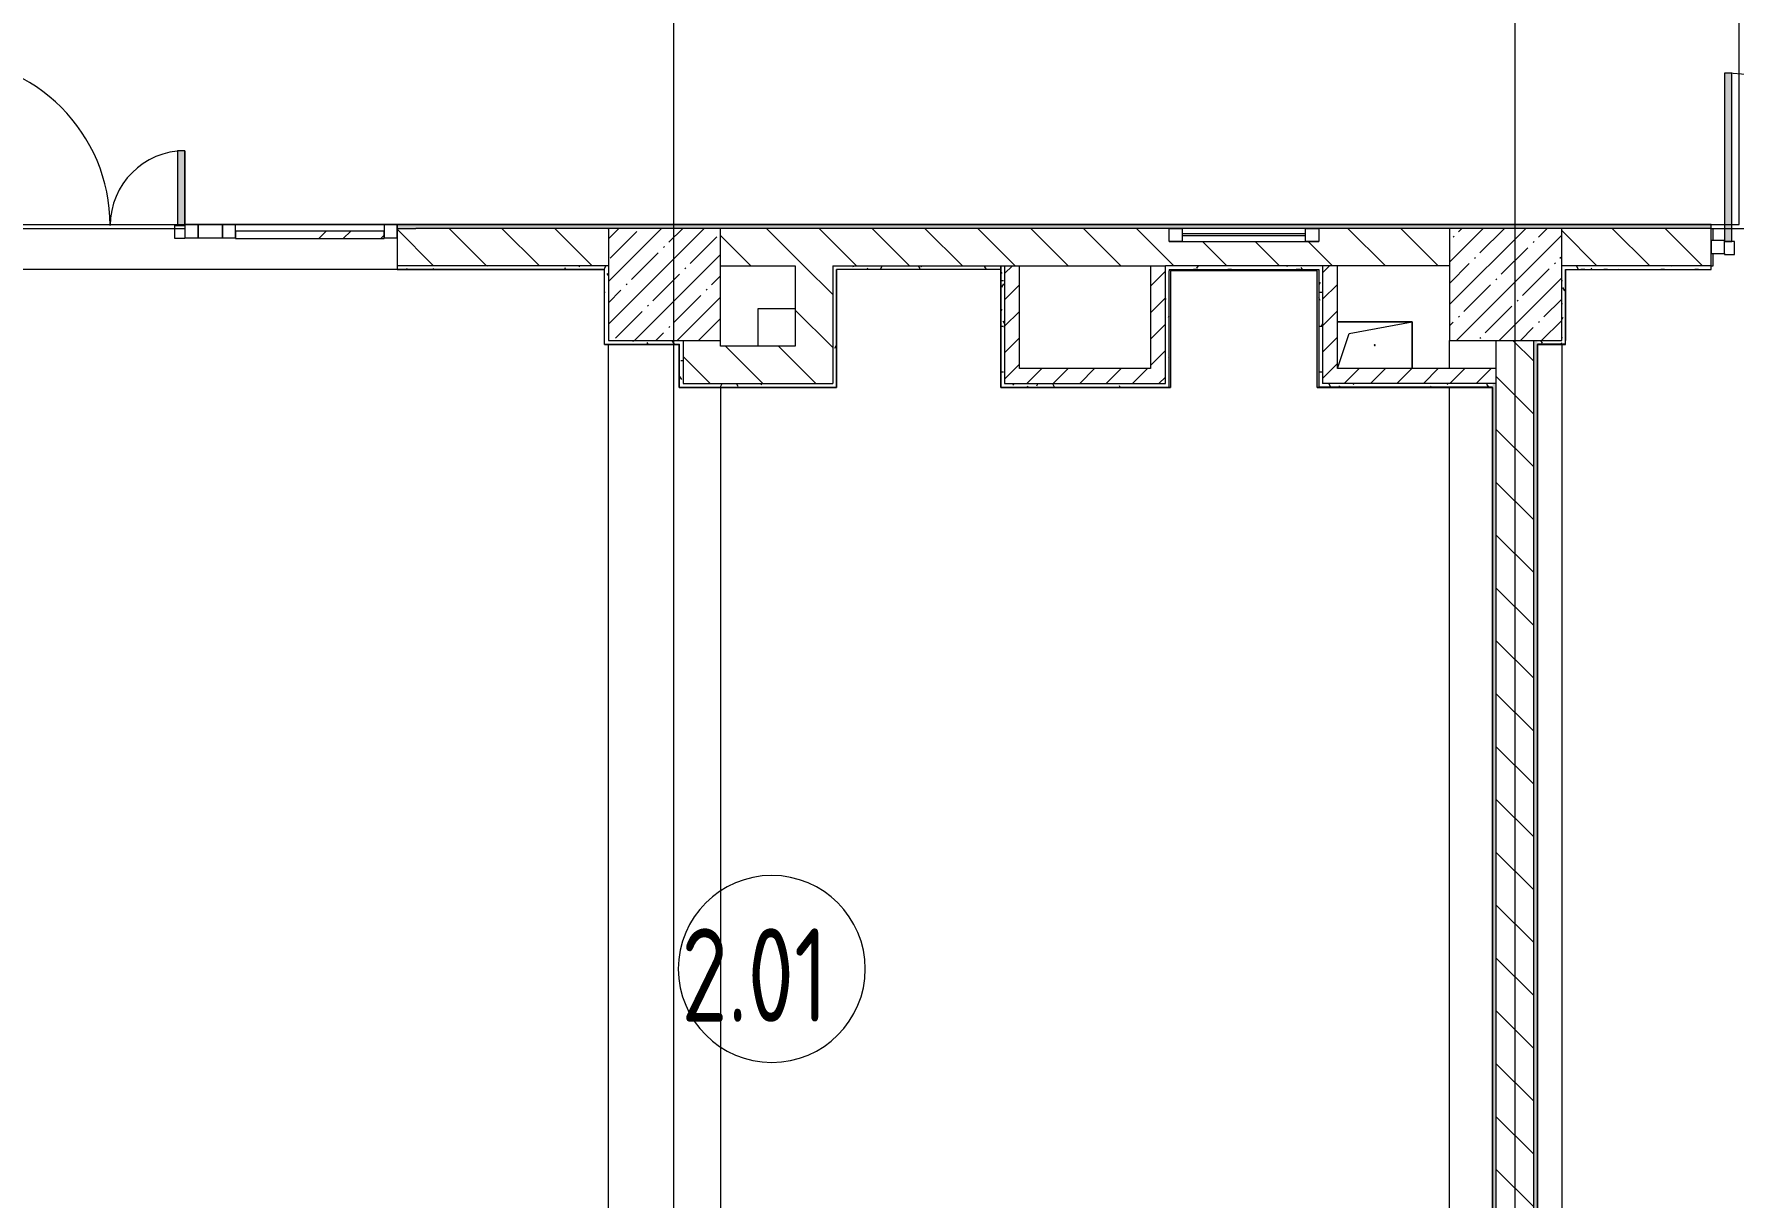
# Model space of a CAD drawing. Header units: millimetres. Extents: x -1113 to 415037, y -3642 to 354837.
# Drawn here: x 153359 to 162448, y 2717 to 8940 of the extents above; entities that cross this region are included whole.
import ezdxf

# ---------------------------------------------------------------- set-up
doc = ezdxf.new("R2010")
doc.units = ezdxf.units.MM
for name, color, linetype, lineweight in [('A-AREA-BNDY', 7, 'Continuous', 5), ('A-AREA-IDEN', 7, 'Continuous', 9), ('A-DETL-GENF', 7, 'Continuous', 9), ('A-FLOR', 7, 'Continuous', 9), ('A-GENM', 7, 'Continuous', 9), ('A-GLAZ', 7, 'Continuous', 9), ('A-GLAZ-1', 7, 'Continuous', 5), ('A-GLAZ-CURT', 7, 'Continuous', 9), ('A-GLAZ-CURT-1', 7, 'Continuous', 5), ('A-GLAZ-CURT-2', 7, 'Continuous', 20), ('A-GLAZ-CWMG', 7, 'Continuous', 9), ('A-GLAZ-CWMG-1', 7, 'Continuous', 20), ('A-WALL', 7, 'Continuous', 5), ('I-WALL', 7, 'Continuous', 5), ('S-COLS', 7, 'Continuous', 9), ('S-COLS-1', 7, 'Continuous', 5), ('Оси', 7, 'Continuous', 9)]:
    doc.layers.add(name, color=color, linetype=linetype, lineweight=lineweight)
doc.layers.add('A-AREA-PATT-2', color=7, linetype='Continuous', lineweight=5, true_color=0xcde0ef, transparency=1)
doc.layers.add('A-FLOR-PATT-1', color=7, linetype='Continuous', lineweight=9, true_color=0xeef6ff, transparency=0.5)
for name, color, linetype, lineweight, true_color in [('A-DOOR-1', 7, 'Continuous', 5, 0xc0c0c0), ('A-WALL-1', 9, 'Continuous', 5, 0x808080), ('A-WALL-FNSH-1', 9, 'Continuous', 5, 0x808080)]:
    doc.layers.add(name, color=color, linetype=linetype, lineweight=lineweight, true_color=true_color)
doc.styles.add('СПДС', font='ГОСТ тип А.ttf', dxfattribs={"width": 0.9})
pattern_1 = [(135, (148772.12, -1e-08), (-141.4214, -141.4214), [])]
pattern_2 = [(45, (148772.12, -1e-08), (-70.7107, 70.7107), [])]
pattern_3 = [(0, (148772.123, -1e-08), (243.84, 60.96), [20.117, -162.763, 20.117, -162.763, -975.36]), (0, (148772.123, -1e-08), (243.84, 60.96), [-365.76, 20.117, -345.643, 20.117, -162.763, -426.72]), (0, (148772.123, -1e-08), (243.84, 60.96), [-914.4, 20.117, -101.803, 20.117, -284.683]), (120, (148863.563, 30.48), (-174.7129, 180.69163), [20.117, -162.763, 20.117, -162.763, -975.36]), (120, (148863.563, 30.48), (-174.7129, 180.69163), [-365.76, 20.117, -345.643, 20.117, -162.763, -426.72]), (120, (148863.563, 30.48), (-174.7129, 180.69163), [-914.4, 20.117, -101.803, 20.117, -284.683]), (240, (148894.043, 152.4), (-69.1271, -241.65163), [20.117, -162.763, 20.117, -162.763, -975.36]), (240, (148894.043, 152.4), (-69.1271, -241.65163), [-365.76, 20.117, -345.643, 20.117, -162.763, -426.72]), (240, (148894.043, 152.4), (-69.1271, -241.65163), [-914.4, 20.117, -101.803, 20.117, -284.683])]

# ---------------------------------------------------------------- blocks, each defined once
blk = doc.blocks.new('BSC_Колонна _Прямоугольная - 600х600-V411-Объем проектирования 2 этажа')
at = {"layer": 'S-COLS-1'}
h = blk.add_hatch(dxfattribs=at)
h.set_pattern_fill('FP_158', color=256, style=0, pattern_type=2)
h.set_pattern_definition([(45, (-7960, -7600), (-114.0493, 114.0493), []), (45, (-7845.95, -7600), (-114.0493, 114.0493), [201.613, -40.323, 6.706, -33.617])])
h.paths.add_polyline_path([(139.8, -300), (300, -300), (300, 300), (-300, 300), (-300, -300), (102.2, -300)])
for p, q in [((300, 300), (-300, 300)), ((-300, 300), (-300, -300)), ((300, -300), (300, 300)), ((-300, -300), (300, -300))]:
    blk.add_line(p, q, dxfattribs=at)
blk = doc.blocks.new('GM_Отверстие прямоугольное _в плите_ - Отверстие-V420-Объем проектирования 2 этажа')
at = {"layer": 'A-GENM'}
for p, q in [((-200, 125), (200, 125)), ((200, 125), (-200, 125)), ((-137.5, 62.5), (200, 125)), ((200, 125), (200, -125)), ((200, -125), (200, 125)), ((-200, -125), (-137.5, 62.5))]:
    blk.add_line(p, q, dxfattribs=at)
for start, end in [(360, 180), (180, 360)]:
    blk.add_arc((0, 0), 2.5, start, end, dxfattribs=at)
blk = doc.blocks.new('BSC_Колонна _Прямоугольная - 600х600-20441433-Объем проектирования 2 этажа')
at = {"layer": 'S-COLS-1'}
h = blk.add_hatch(dxfattribs=at)
h.set_pattern_fill('FP_175', color=256, style=0, pattern_type=2)
h.set_pattern_definition([(45, (-12460, -7600), (-114.0493, 114.0493), []), (45, (-12345.95, -7600), (-114.0493, 114.0493), [201.612, -40.322, 6.706, -33.617])])
h.paths.add_polyline_path([(300, -300), (300, 300), (-300, 300), (-300, -300), (150, -300)])
for p, q in [((300, 300), (-300, 300)), ((-300, 300), (-300, -300)), ((300, -300), (300, 300)), ((-300, -300), (300, -300))]:
    blk.add_line(p, q, dxfattribs=at)
blk = doc.blocks.new('120_Окно_СКБ_1Ст - 120_Окно_СКБ_1Ст 400х800 EI30-24230873-Объем проектирования 2 этажа')
at = {"layer": 'A-GLAZ'}
for p, q in [((-400, 30), (-400, 100)), ((-400, 100), (-330, 100)), ((-330, 100), (-330, 30)), ((330, 30), (330, 100)), ((330, 100), (400, 100)), ((400, 100), (400, 30)), ((-330, 30), (-400, 30)), ((400, 30), (330, 30))]:
    blk.add_line(p, q, dxfattribs=at)
at = {"layer": 'A-GLAZ-1'}
for p, q in [((400, 100), (-400, 100)), ((-400, 30), (400, 30)), ((330, 70), (-330, 70)), ((330, 60), (-330, 60))]:
    blk.add_line(p, q, dxfattribs=at)
blk = doc.blocks.new('Прямоугольный импост - 50 x 70 мм-31700031-Объем проектирования 2 этажа')
at = {"layer": 'A-GLAZ-CWMG-1'}
for p, q in [((-70, 35), (0, 35)), ((-70, -35), (-70, 35)), ((0, 35), (0, -35)), ((0, -35), (-70, -35))]:
    blk.add_line(p, q, dxfattribs=at)
blk = doc.blocks.new('Дверь_Витражная_остекление_ - ДВН_ДАО_Главный вход_1200 в свету-31742133-Объем проектирования 2 этажа')
at = {"layer": 'A-DETL-GENF'}
for p, q in [((-607.5, 925), (-647.5, 925)), ((-647.5, 925), (-647.5, 35)), ((-607.5, 30), (-607.5, 925)), ((647.5, 430), (607.5, 430)), ((607.5, 430), (607.5, 30)), ((647.5, 35), (647.5, 430)), ((-647.5, 30), (-607.5, 30)), ((-592.5, 30), (-647.5, 30)), ((-592.5, -40), (-592.5, 30)), ((592.5, -40), (592.5, 30)), ((592.5, 30), (647.5, 30)), ((607.5, 30), (647.5, 30)), ((-647.5, -35), (-647.5, -40)), ((-647.5, -40), (-592.5, -40)), ((647.5, -40), (592.5, -40)), ((647.5, -35), (647.5, -40))]:
    blk.add_line(p, q, dxfattribs=at)
at = {"layer": 'A-DOOR-1'}
for p, q in [((-647.5, 925), (-647.5, 35)), ((647.5, 430), (647.5, 35))]:
    blk.add_line(p, q, dxfattribs=at)
for centre, radius, start, end in [((-647.5, 30), 895, 360, 90), ((647.5, 30), 400, 90, 180)]:
    blk.add_arc(centre, radius, start, end, dxfattribs=at)
blk = doc.blocks.new('Системная панель - Стемалит - 40мм-32257327-Объем проектирования 2 этажа')
at = {"layer": 'A-GLAZ-CURT-2'}
for p, q in [((65, 35), (-65, 35)), ((-65, 35), (-65, -35)), ((65, -35), (65, 35)), ((-65, -35), (65, -35))]:
    blk.add_line(p, q, dxfattribs=at)
blk = doc.blocks.new('Прямоугольный импост - 50 x 70 мм-31687886-Объем проектирования 2 этажа')
at = {"layer": 'A-GLAZ-CWMG-1'}
for p, q in [((-35, 35), (35, 35)), ((-35, -35), (-35, 35)), ((35, 35), (35, -35)), ((35, -35), (-35, -35))]:
    blk.add_line(p, q, dxfattribs=at)
blk = doc.blocks.new('Системная панель - Стекло - 40мм-32257331-Объем проектирования 2 этажа')
at = {"layer": 'A-GLAZ-CURT-1'}
h = blk.add_hatch(dxfattribs=at)
h.set_pattern_fill('FP_216', color=256, style=0, pattern_type=2)
h.set_pattern_definition([(45, (-6262.5, -7685), (-565.685, 565.685), [400, -1200]), (45, (-6662.5, -7885), (-565.685, 565.685), [1200, -400]), (45, (-5862.5, -8085), (-565.685, 565.685), [400, -1200])])
h.paths.add_polyline_path([(-397.5, -40), (397.5, -40), (397.5, 0), (-397.5, 0), (-397.5, -35)])
at = {"layer": 'A-GLAZ-CURT-2'}
for p, q in [((397.5, 0), (-397.5, 0)), ((-397.5, 0), (-397.5, -40)), ((397.5, -40), (397.5, 0)), ((-397.5, -40), (397.5, -40))]:
    blk.add_line(p, q, dxfattribs=at)
blk = doc.blocks.new('Прямоугольный импост - 50 x 70 мм-31702100-Объем проектирования 2 этажа')
at = {"layer": 'A-GLAZ-CWMG-1'}
for p, q in [((-35, 35), (35, 35)), ((-35, -35), (-35, 35)), ((35, 35), (35, -35)), ((35, -35), (-35, -35))]:
    blk.add_line(p, q, dxfattribs=at)
blk = doc.blocks.new('Прямоугольный импост - 50 x 70 мм-31720914-Объем проектирования 2 этажа')
at = {"layer": 'A-GLAZ-CWMG'}
blk.add_line((6460, 7920), (5665, 7920), dxfattribs=at)
blk = doc.blocks.new('Дверь_Витражная_остекление_ - ДВН_ДАО_Главный вход_1200 в свету Д-22 _п_-31928779-Объем проектирования 2 этажа')
at = {"layer": 'A-DETL-GENF'}
for p, q in [((-610, 930), (-650, 930)), ((-650, 930), (-650, 35)), ((-610, 30), (-610, 930)), ((650, 430), (610, 430)), ((610, 430), (610, 30)), ((650, 35), (650, 430)), ((-650, 30), (-610, 30)), ((-595, 30), (-650, 30)), ((-595, -40), (-595, 30)), ((595, -40), (595, 30)), ((595, 30), (650, 30)), ((610, 30), (650, 30)), ((-650, -35), (-650, -40)), ((-650, -40), (-595, -40)), ((650, -40), (595, -40)), ((650, -35), (650, -40))]:
    blk.add_line(p, q, dxfattribs=at)
at = {"layer": 'A-DOOR-1'}
for p, q in [((-650, 930), (-650, 35)), ((650, 430), (650, 35))]:
    blk.add_line(p, q, dxfattribs=at)
for centre, radius, start, end in [((-650, 30), 900, 360, 90), ((650, 30), 400, 90, 180)]:
    blk.add_arc(centre, radius, start, end, dxfattribs=at)
blk = doc.blocks.new('Прямоугольный импост - 50 x 70 мм-31701779-Объем проектирования 2 этажа')
at = {"layer": 'A-GLAZ-CWMG-1'}
for p, q in [((0, 35), (-70, 35)), ((-70, 35), (-70, -35)), ((0, -35), (0, 35)), ((-70, -35), (0, -35))]:
    blk.add_line(p, q, dxfattribs=at)
blk = doc.blocks.new('Марка_Помещения - Номер-25198446-Объем проектирования 2 этажа')
at = {"layer": 'A-AREA-IDEN'}
for start, end in [(360, 180), (180, 360)]:
    blk.add_arc((0, 0), 2.5, start, end, dxfattribs=at)

msp = doc.modelspace()

# ---------------------------------------------------------------- hatches: boundary and pattern name
at = {"layer": 'A-AREA-PATT-2'}
msp.add_hatch(color=256, dxfattribs=at).paths.add_polyline_path([(160227.5, 7050), (160228.1, 7050), (160228.1, 7676), (159436.1, 7676), (159436.1, 7050), (159440.1, 7050), (159441.2, 7672), (160224.1, 7672), (160224.1, 7050)])
at = {"layer": 'A-FLOR-PATT-1'}
h = msp.add_hatch(color=256, dxfattribs=at)
h.paths.add_polyline_path([(162402, 7900), (162442, 7900), (162442, 8730), (162402, 8730), (162402, 7903.7)])
h.paths.add_polyline_path([(173072.1, 7900), (173072.1, 8230), (173032.1, 8230), (173032.1, 7900)])
h.paths.add_polyline_path([(163662, 7900), (163702, 7900), (163702, 8230), (163662, 8230), (163662, 7920)])
h.paths.add_polyline_path([(171772.1, 7900), (171812.1, 7900), (171812.1, 8730), (171772.1, 8730), (171772.1, 7920)])
h.paths.add_polyline_path([(154167.1, 7915), (154167.1, 8315), (154127.1, 8315), (154127.1, 7915)])
h.paths.add_polyline_path([(152912.1, 7915), (152912.1, 8810), (152872.1, 8810), (152872.1, 7915), (152902.1, 7915)])
h.paths.add_polyline_path([(187288.1, 8030), (187288.1, 8075), (186295.6, 8075), (186295.6, 8030), (187286.6, 8030)])
h.paths.add_polyline_path([(168782.1, 8520.4), (168862.1, 8520.4), (168862.1, 8565.4), (168022.1, 8565.4), (168022.1, 8520.4), (168398, 8520.4)])
h.paths.add_polyline_path([(186895.7, 10020), (187288.1, 10020), (187288.1, 10065), (186295.6, 10065), (186295.6, 10020), (186762.1, 10020)])
h.paths.add_polyline_path([(168037.1, 10190.4), (168862.1, 10190.4), (168862.1, 10235.4), (168037.1, 10235.4)])
h.paths.add_polyline_path([(180167.1, 12960), (180167.1, 13780), (180122.1, 13780), (180122.1, 12960)])
h.paths.add_polyline_path([(181432.1, 13460), (181432.1, 13740), (181422.1, 13740), (181422.1, 13780), (181387.1, 13780), (181387.1, 13460), (181422.1, 13460)])
h.paths.add_polyline_path([(182804.8, 18920), (183202.1, 18920), (183202.1, 18965), (182382.1, 18965), (182382.1, 18920), (182422.1, 18920)])
h.paths.add_polyline_path([(182570.3, 20185), (182702.1, 20185), (182702.1, 20230), (182422.1, 20230), (182422.1, 20220), (182382.1, 20220), (182382.1, 20185), (182435.2, 20185)])
h = msp.add_hatch(color=256, dxfattribs=at)
h.paths.add_polyline_path([(173072.1, 7830), (173072.1, 7900), (173032.1, 7900), (173032.1, 7830)])
h.paths.add_polyline_path([(171812.1, 7830), (171812.1, 7900), (171772.1, 7900), (171772.1, 7830), (171806.3, 7830)])
h.paths.add_polyline_path([(163702, 7830), (163702, 7900), (163662, 7900), (163662, 7830)])
h.paths.add_polyline_path([(162402, 7830), (162442, 7830), (162442, 7900), (162402, 7900), (162402, 7835)])
at = {"layer": 'I-WALL'}
h = msp.add_hatch(dxfattribs=at)
h.set_pattern_fill('FP_191', color=256, style=0, pattern_type=2)
h.set_pattern_definition(pattern_3)
h.paths.add_polyline_path([(159725.2, 7900), (162332, 7900), (162332, 7920), (155302.1, 7920), (155302.1, 7900), (159432.1, 7900)])
h.paths.add_polyline_path([(152502.1, 7900), (152802.1, 7900), (152802.1, 7920), (152057.1, 7920), (152057.1, 7908), (152112.1, 7908), (152112.1, 7900), (152497.9, 7900)])
h.paths.add_polyline_path([(168532.1, 7900), (168782.1, 7900), (168782.1, 7920), (163772, 7920), (163772, 7900), (168398, 7900)])
h.paths.add_polyline_path([(150223.6, 7900), (150602.1, 7901.8), (150602.1, 7908), (150657.1, 7908), (150657.1, 7920), (150042.1, 7920), (150042.1, 7900)])
h = msp.add_hatch(dxfattribs=at)
h.set_pattern_fill('FP_23', color=256, style=0, pattern_type=2)
h.set_pattern_definition(pattern_1)
h.paths.add_polyline_path([(162332, 7700), (162332, 7900), (161532.1, 7900), (161532.1, 7700), (161552.1, 7700)])
h.paths.add_polyline_path([(163941.4, 7700), (165432.1, 7700), (165432.1, 7900), (163772, 7900), (163772, 7700)])
h.paths.add_polyline_path([(160252.1, 7700), (160932.1, 7700), (160932.1, 7900), (160232.1, 7900), (160232.1, 7830), (159432.1, 7830), (159432.1, 7900), (157032.1, 7900), (157032.1, 7700), (160232.1, 7700)])
h.paths.add_polyline_path([(156432.1, 7700), (156432.1, 7900), (155302.1, 7900), (155302.1, 7700), (156412.1, 7700)])
h.paths.add_polyline_path([(152502.1, 7700), (152802.1, 7700), (152802.1, 7900), (152502.1, 7900)])
h = msp.add_hatch(dxfattribs=at)
h.set_pattern_fill('FP_191', color=256, style=0, pattern_type=2)
h.set_pattern_definition(pattern_3)
h.paths.add_polyline_path([(155582.1, 7680), (156411.1, 7680), (156412.1, 7700), (155302.1, 7700), (155302.1, 7680), (155453.6, 7680)])
h.paths.add_polyline_path([(152522.1, 7680), (152802.1, 7680), (152802.1, 7700), (152502.1, 7700), (152502.1, 7680)])
h = msp.add_hatch(dxfattribs=at)
h.set_pattern_fill('FP_191', color=256, style=0, pattern_type=2)
h.set_pattern_definition(pattern_3)
h.paths.add_polyline_path([(156432.1, 7300), (156432.1, 7700), (156412.1, 7700), (156412.1, 7300)])
h = msp.add_hatch(dxfattribs=at)
h.set_pattern_fill('FP_23', color=256, style=0, pattern_type=2)
h.set_pattern_definition(pattern_1)
h.paths.add_polyline_path([(157432.1, 7070), (157632.1, 7070), (157632.1, 7700), (157432.1, 7700), (157432.1, 7270)])
h = msp.add_hatch(dxfattribs=at)
h.set_pattern_fill('FP_191', color=256, style=0, pattern_type=2)
h.set_pattern_definition(pattern_3)
h.paths.add_polyline_path([(157703.6, 7680), (158531.1, 7680), (158532.1, 7700), (157632.1, 7700), (157633.7, 7680), (157661.3, 7680)])
h = msp.add_hatch(dxfattribs=at)
h.set_pattern_fill('FP_191', color=256, style=0, pattern_type=2)
h.set_pattern_definition(pattern_3)
h.paths.add_polyline_path([(157632.1, 7070), (157652.1, 7070), (157652.1, 7679), (157632.1, 7678.3), (157632.1, 7270)])
h = msp.add_hatch(dxfattribs=at)
h.set_pattern_fill('FP_191', color=256, style=0, pattern_type=2)
h.set_pattern_definition(pattern_3)
h.paths.add_polyline_path([(158552.1, 7070), (158552.1, 7700), (158532.1, 7679), (158532.1, 7070)])
h.paths.add_polyline_path([(158532.1, 7680), (158552.1, 7700), (158532.1, 7700)])
h = msp.add_hatch(dxfattribs=at)
h.set_pattern_fill('FP_22', color=256, style=0, pattern_type=2)
h.set_pattern_definition(pattern_2)
h.paths.add_polyline_path([(158552.1, 7070), (158632.1, 7070), (158632.1, 7700), (158552.1, 7700), (158552.1, 7150)])
h = msp.add_hatch(dxfattribs=at)
h.set_pattern_fill('FP_22', color=256, style=0, pattern_type=2)
h.set_pattern_definition(pattern_2)
h.paths.add_polyline_path([(159412.1, 7150), (159412.1, 7700), (159332.1, 7700), (159332.1, 7150)])
h = msp.add_hatch(dxfattribs=at)
h.set_pattern_fill('FP_191', color=256, style=0, pattern_type=2)
h.set_pattern_definition(pattern_3)
h.paths.add_polyline_path([(159440.1, 7680), (160232.1, 7680), (160232.1, 7700), (159412.1, 7700), (159412.1, 7680), (159438.8, 7680)])
h = msp.add_hatch(dxfattribs=at)
h.set_pattern_fill('FP_191', color=256, style=0, pattern_type=2)
h.set_pattern_definition(pattern_3)
h.paths.add_polyline_path([(159415.2, 7050), (159432.1, 7050), (159432.1, 7680), (159412.1, 7679.5), (159412.1, 7050)])
h = msp.add_hatch(dxfattribs=at)
h.set_pattern_fill('FP_191', color=256, style=0, pattern_type=2)
h.set_pattern_definition(pattern_3)
h.paths.add_polyline_path([(160252.1, 7070), (160252.1, 7700), (160232.1, 7698.1), (160232.1, 7070)])
h = msp.add_hatch(dxfattribs=at)
h.set_pattern_fill('FP_22', color=256, style=0, pattern_type=2)
h.set_pattern_definition(pattern_2)
h.paths.add_polyline_path([(160252.1, 7070), (160332.1, 7070), (160332.1, 7700), (160252.1, 7700), (160252.1, 7150)])
h = msp.add_hatch(dxfattribs=at)
h.set_pattern_fill('FP_191', color=256, style=0, pattern_type=2)
h.set_pattern_definition(pattern_3)
h.paths.add_polyline_path([(161532.1, 7300), (161552.1, 7300), (161551.2, 7680), (161532.1, 7700), (161532.1, 7679.5)])
h.paths.add_polyline_path([(161552.1, 7680), (161552.1, 7700), (161532.1, 7700)])
h = msp.add_hatch(dxfattribs=at)
h.set_pattern_fill('FP_191', color=256, style=0, pattern_type=2)
h.set_pattern_definition(pattern_3)
h.paths.add_polyline_path([(164832.1, 7680), (164852.1, 7680), (164852.1, 7700), (163772, 7700), (163772.1, 7680), (164824.1, 7680)])
h.paths.add_polyline_path([(161552.1, 7680), (162332, 7680), (162332, 7700), (161552.1, 7700)])
h = msp.add_hatch(dxfattribs=at)
h.set_pattern_fill('FP_191', color=256, style=0, pattern_type=2)
h.set_pattern_definition(pattern_3)
h.paths.add_polyline_path([(156429.6, 7280), (156811.1, 7280), (156811.1, 7300), (156412.1, 7300), (156412.1, 7280)])
h = msp.add_hatch(dxfattribs=at)
h.set_pattern_fill('FP_191', color=256, style=0, pattern_type=2)
h.set_pattern_definition(pattern_3)
h.paths.add_polyline_path([(156812.1, 7070), (156832.1, 7070), (156832.1, 7300), (156812.1, 7279), (156812.1, 7081.5)])
h.paths.add_polyline_path([(156812.1, 7280), (156832.1, 7300), (156812.1, 7300)])
h = msp.add_hatch(dxfattribs=at)
h.set_pattern_fill('FP_23', color=256, style=0, pattern_type=2)
h.set_pattern_definition(pattern_1)
h.paths.add_polyline_path([(156834.3, 7070), (157032.1, 7070), (157032.1, 7300), (156832.1, 7300), (156832.1, 7070)])
h = msp.add_hatch(dxfattribs=at)
h.set_pattern_fill('FP_23', color=256, style=0, pattern_type=2)
h.set_pattern_definition(pattern_1)
h.paths.add_polyline_path([(161382.1, 500), (161382.1, 7300), (161182.1, 7300), (161182.1, 500)])
h = msp.add_hatch(dxfattribs=at)
h.set_pattern_fill('FP_191', color=256, style=0, pattern_type=2)
h.set_pattern_definition(pattern_3)
h.paths.add_polyline_path([(161382.1, 7300), (161402.1, 7280), (161402.1, 7300)])
h.paths.add_polyline_path([(161382.1, 500), (161402.1, 500), (161401.2, 7280), (161382.1, 7300), (161382.1, 518)])
h = msp.add_hatch(dxfattribs=at)
h.set_pattern_fill('FP_191', color=256, style=0, pattern_type=2)
h.set_pattern_definition(pattern_3)
h.paths.add_polyline_path([(161552.1, 7280), (161552.1, 7300), (161402.1, 7300), (161402.6, 7280), (161532.1, 7280)])
h = msp.add_hatch(dxfattribs=at)
h.set_pattern_fill('FP_23', color=256, style=0, pattern_type=2)
h.set_pattern_definition(pattern_1)
h.paths.add_polyline_path([(157294.6, 7070), (157432.1, 7070), (157432.1, 7270), (157032.1, 7269.8), (157032.1, 7070), (157292.4, 7070)])
h = msp.add_hatch(dxfattribs=at)
h.set_pattern_fill('FP_22', color=256, style=0, pattern_type=2)
h.set_pattern_definition(pattern_2)
h.paths.add_polyline_path([(159002.5, 7070), (159412.1, 7070), (159412.1, 7150), (158632.1, 7150), (158632.1, 7070)])
h = msp.add_hatch(dxfattribs=at)
h.set_pattern_fill('FP_22', color=256, style=0, pattern_type=2)
h.set_pattern_definition(pattern_2)
h.paths.add_polyline_path([(161182.1, 7070), (161182.1, 7150), (160332.1, 7150), (160332.1, 7070), (161170.7, 7070)])
h = msp.add_hatch(dxfattribs=at)
h.set_pattern_fill('FP_191', color=256, style=0, pattern_type=2)
h.set_pattern_definition(pattern_3)
h.paths.add_polyline_path([(157630.3, 7050), (157652.1, 7050), (157652.1, 7070), (156812.1, 7070), (156812.1, 7050), (157557, 7050)])
h = msp.add_hatch(dxfattribs=at)
h.set_pattern_fill('FP_191', color=256, style=0, pattern_type=2)
h.set_pattern_definition(pattern_3)
h.paths.add_polyline_path([(159002.5, 7050), (159412.1, 7050), (159412.1, 7070), (158532.1, 7070), (158532.1, 7050), (158632.1, 7050)])
h = msp.add_hatch(dxfattribs=at)
h.set_pattern_fill('FP_191', color=256, style=0, pattern_type=2)
h.set_pattern_definition(pattern_3)
h.paths.add_polyline_path([(160252.1, 7050), (161161.1, 7050), (161161.1, 7070), (160232.1, 7070), (160232.1, 7050)])
h = msp.add_hatch(dxfattribs=at)
h.set_pattern_fill('FP_191', color=256, style=0, pattern_type=2)
h.set_pattern_definition(pattern_3)
h.paths.add_polyline_path([(161182.1, 500), (161182.1, 7070), (161162.1, 7070), (161162.1, 521), (161170.7, 512)])
h.paths.add_polyline_path([(161182.1, 500), (161162.1, 520), (161162.1, 500), (161170.7, 500)])

# ---------------------------------------------------------------- linework, layer by layer
at = {"layer": 'A-AREA-BNDY', "flags": 128}
for points in [[(162482.1, 7920), (162482.1, 10879.5), (162461.4, 10879.5), (162461.4, 15000), (155553.1, 15000), (155553.1, 13999), (154351.7, 13999), (153053.1, 13999), (153053.1, 10879), (149318.6, 10879), (149318.6, 10446.5), (149318.6, 10160), (149317.1, 10160), (149317.1, 8961), (149318.6, 8961), (149318.6, 8521), (150043.1, 8521), (150043.1, 7921), (155302.1, 7921), (162341.4, 7921), (162341.4, 7920)], [(156811.1, 7279), (156411.1, 7279), (156411.1, 7679), (152523.1, 7679), (152523.1, 141), (155581.1, 141), (155581.1, 521), (156411.6, 521), (157053.1, 521), (157053.1, 141), (160431.1, 141), (160431.1, 521), (161161.1, 521), (161161.1, 7049), (160224.1, 7049), (160224.1, 7672), (159440.1, 7672), (159440.1, 7049), (158531.1, 7049), (158531.1, 7679), (157653.1, 7679), (157653.1, 7049), (156811.1, 7049)]]:
    msp.add_lwpolyline(points, close=True, dxfattribs=at)
at = {"layer": 'A-FLOR'}
for p, q in [((152872.1, 7900), (154167.1, 7900)), ((155302.1, 7900), (155402.1, 7900)), ((162332, 7900), (164061.6, 7900)), ((162341.4, 7835), (162341.4, 7900)), ((162341.4, 7700), (162341.4, 7765)), ((162332, 7700), (162341.4, 7700)), ((157432.1, 7470), (157232.1, 7470)), ((157232.1, 7470), (157232.1, 7270)), ((156432.1, 520), (156432.1, 7280)), ((160932.1, 7150), (160932.1, 7300)), ((160932.1, 7300), (161182.1, 7300)), ((161532.1, 7280), (161532.1, 520)), ((157032.1, 7050), (157032.1, 520)), ((160932.1, 520), (160932.1, 7050))]:
    msp.add_line(p, q, dxfattribs=at)
at = {"layer": 'A-WALL'}
for p, q in [((156432.1, 7900), (155402.1, 7900)), ((159432.1, 7900), (157032.1, 7900)), ((160932.1, 7900), (160232.1, 7900)), ((162332, 7900), (161532.1, 7900)), ((156432.1, 7700), (155302.1, 7700)), ((156412.1, 7300), (156412.1, 7680)), ((157632.1, 7700), (158532.1, 7700)), ((157632.1, 7700), (157632.1, 7070)), ((158532.1, 7680), (157652.1, 7680)), ((159412.1, 7070), (159412.1, 7700)), ((160932.1, 7700), (159412.1, 7700)), ((162332, 7700), (161532.1, 7700)), ((161552.1, 7680), (161552.1, 7300)), ((161553.1, 7679), (161552.1, 7679)), ((156412.1, 7280), (156812.1, 7280)), ((156812.1, 7070), (156812.1, 7280)), ((161182.1, 500), (161182.1, 7300)), ((161553.1, 7280), (161402.1, 7280)), ((161402.1, 7280), (161402.1, 520)), ((161553.1, 7300), (161552.1, 7300)), ((161162.1, 7050), (160232.1, 7050)), ((161182.1, 7070), (160252.1, 7070)), ((161162.1, 520), (161162.1, 7050))]:
    msp.add_line(p, q, dxfattribs=at)
at = {"layer": 'A-WALL-1'}
for p, q in [((155302.1, 7920), (155302.1, 7680)), ((162332, 7920), (155302.1, 7920)), ((162332, 7680), (162332, 7920)), ((156411.1, 7680), (156412.1, 7680)), ((157032.1, 7700), (157432.1, 7700)), ((157432.1, 7700), (157432.1, 7270)), ((157652.1, 7679), (157652.1, 7680)), ((158532.1, 7700), (159412.1, 7700)), ((158532.1, 7700), (158532.1, 7070)), ((158532.1, 7680), (158532.1, 7700)), ((158552.1, 7700), (158552.1, 7070)), ((158632.1, 7150), (158632.1, 7700)), ((159332.1, 7700), (159332.1, 7150)), ((160252.1, 7700), (160252.1, 7070)), ((160332.1, 7150), (160332.1, 7700)), ((161552.1, 7680), (162332, 7680)), ((156832.1, 7300), (156832.1, 7070)), ((157032.1, 7270), (157032.1, 7300)), ((161382.1, 500), (161382.1, 7300)), ((161553.1, 7280), (161553.1, 7300)), ((157432.1, 7270), (157032.1, 7270)), ((159332.1, 7150), (158632.1, 7150)), ((161182.1, 7150), (160332.1, 7150)), ((156812.1, 7050), (157652.1, 7050)), ((156832.1, 7070), (157632.1, 7070)), ((158532.1, 7050), (159432.1, 7050)), ((158552.1, 7070), (159412.1, 7070))]:
    msp.add_line(p, q, dxfattribs=at)
at = {"layer": 'A-WALL-FNSH-1'}
for p, q in [((162332, 7921), (155302.1, 7921)), ((155302.1, 7921), (155302.1, 7920)), ((162332, 7920), (162332, 7921)), ((156411.1, 7680), (155302.1, 7680)), ((155302.1, 7680), (155302.1, 7679)), ((155302.1, 7679), (156411.1, 7679)), ((156411.1, 7279), (156411.1, 7680)), ((157652.1, 7679), (157652.1, 7050)), ((158532.1, 7679), (157652.1, 7679)), ((157653.1, 7049), (157653.1, 7679)), ((158531.1, 7680), (158531.1, 7049)), ((158532.1, 7050), (158532.1, 7680)), ((161553.1, 7679), (162332, 7679)), ((161553.1, 7300), (161553.1, 7679)), ((162332, 7679), (162332, 7680)), ((156411.1, 7279), (156812.1, 7279)), ((156412.1, 7280), (156412.1, 7300)), ((156811.1, 7280), (156811.1, 7049)), ((161403.1, 7279), (161552.1, 7279)), ((161403.1, 521), (161403.1, 7279)), ((161552.1, 7279), (161552.1, 7280)), ((156811.1, 7049), (157653.1, 7049)), ((156812.1, 7050), (156812.1, 7070)), ((158531.1, 7049), (159440.1, 7049)), ((159440.1, 7049), (159440.1, 7050)), ((160224.1, 7050), (160224.1, 7049)), ((160224.1, 7049), (161161.1, 7049)), ((161161.1, 7049), (161161.1, 521))]:
    msp.add_line(p, q, dxfattribs=at)
at = {"layer": 'I-WALL'}
for p, q in [((159432.1, 7680), (160232.1, 7680)), ((159432.1, 7680), (159432.1, 7672)), ((159432.1, 7050), (159432.1, 7672)), ((159440.1, 7672), (159440.1, 7050)), ((160224.1, 7672), (159440.1, 7672)), ((160224.1, 7050), (160224.1, 7672)), ((160232.1, 7680), (160232.1, 7050)), ((160231.1, 7050), (160232.1, 7050))]:
    msp.add_line(p, q, dxfattribs=at)
at = {"layer": 'Оси'}
for points in [[(156782.1, -1906.3), (156782.1, 3093.7), (156782.1, 22398.1), (156782.1, 27398.1)], [(161282.1, -1906.3), (161282.1, 3093.7), (161282.1, 22398.1), (161282.1, 27398.1)]]:
    msp.add_lwpolyline(points, dxfattribs=at)

# ---------------------------------------------------------------- block references
at = {"layer": 'A-AREA-IDEN', "xscale": 199.9999999999999, "yscale": 199.9999999999999, "zscale": 199.9999999999999}
msp.add_blockref('Марка_Помещения - Номер-25198446-Объем проектирования 2 этажа', (157306.4, 3937.4), dxfattribs=at)
at = {"layer": 'A-DOOR-1'}
for name, p in [('Дверь_Витражная_остекление_ - ДВН_ДАО_Главный вход_1200 в свету-31742133-Объем проектирования 2 этажа', (153519.6, 7885)), ('Дверь_Витражная_остекление_ - ДВН_ДАО_Главный вход_1200 в свету Д-22 _п_-31928779-Объем проектирования 2 этажа', (163052, 7800))]:
    msp.add_blockref(name, p, dxfattribs=at)
at = {"layer": 'A-GENM'}
msp.add_blockref('GM_Отверстие прямоугольное _в плите_ - Отверстие-V420-Объем проектирования 2 этажа', (160532.1, 7275), dxfattribs=at)
at = {"layer": 'A-GLAZ', "color": 3}
msp.add_blockref('120_Окно_СКБ_1Ст - 120_Окно_СКБ_1Ст 400х800 EI30-24230873-Объем проектирования 2 этажа', (159832.1, 7800), dxfattribs=at)
at = {"layer": 'A-GLAZ-CURT'}
for name, p in [('Системная панель - Стемалит - 40мм-32257327-Объем проектирования 2 этажа', (154302.1, 7885)), ('Системная панель - Стекло - 40мм-32257331-Объем проектирования 2 этажа', (154834.6, 7885))]:
    msp.add_blockref(name, p, dxfattribs=at)
at = {"layer": 'A-GLAZ-CWMG', "extrusion": (0, 0, -1), "rotation": 180}
for name, p in [('Прямоугольный импост - 50 x 70 мм-31687886-Объем проектирования 2 этажа', (-154202.1, 7885)), ('Прямоугольный импост - 50 x 70 мм-31702100-Объем проектирования 2 этажа', (-154402.1, 7885)), ('Прямоугольный импост - 50 x 70 мм-31700031-Объем проектирования 2 этажа', (-155302.1, 7885))]:
    msp.add_blockref(name, p, dxfattribs=at)
at = {"layer": 'A-GLAZ-CWMG'}
msp.add_blockref('Прямоугольный импост - 50 x 70 мм-31720914-Объем проектирования 2 этажа', (148772.1, 0), dxfattribs=at)
at = {"layer": 'A-GLAZ-CWMG', "rotation": 180}
msp.add_blockref('Прямоугольный импост - 50 x 70 мм-31701779-Объем проектирования 2 этажа', (162332, 7800), dxfattribs=at)
at = {"layer": 'S-COLS'}
for name, p in [('BSC_Колонна _Прямоугольная - 600х600-V411-Объем проектирования 2 этажа', (156732.1, 7600)), ('BSC_Колонна _Прямоугольная - 600х600-20441433-Объем проектирования 2 этажа', (161232.1, 7600))]:
    msp.add_blockref(name, p, dxfattribs=at)

# ---------------------------------------------------------------- texts
at = {"layer": 'A-AREA-IDEN', "insert": (156822.7, 4154.5), "char_height": 500, "width": 1212.151, "attachment_point": 1, "style": 'СПДС'}
msp.add_mtext('2.01', dxfattribs=at)

doc.saveas('drawing.dxf')
